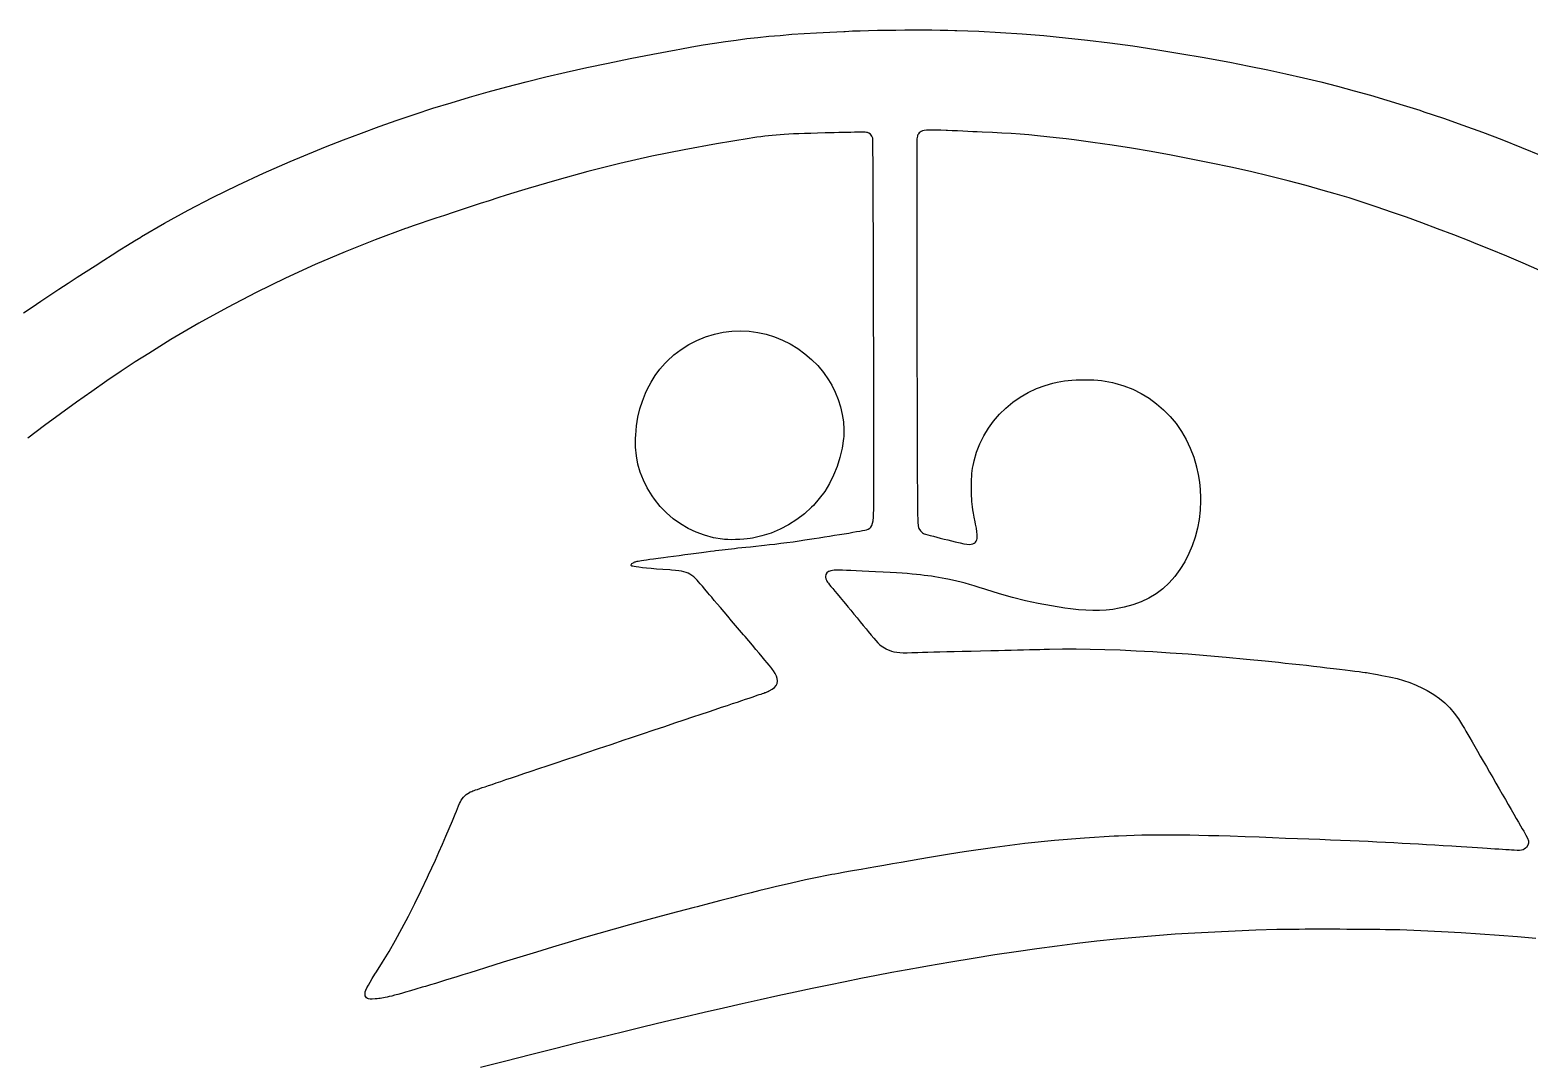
# Model space of a CAD drawing. Extents: x 9 to 342, y 7 to 196.
# Drawn here: x 15.73 to 28.85, y 172 to 181.04 of the extents above; entities that cross this region are included whole.
import ezdxf

# ---------------------------------------------------------------- set-up
doc = ezdxf.new("R2010")
doc.units = 0
doc.layers.add('BLACK', color=7, linetype='CONTINUOUS')

msp = doc.modelspace()

# ---------------------------------------------------------------- linework, layer by layer
at = {"layer": 'BLACK', "linetype": 'CONTINUOUS'}
for p, q in [((23.2263, 181.034), (23.3072, 181.035)), ((23.3072, 181.035), (23.3884, 181.036)), ((23.3884, 181.036), (23.4691, 181.036)), ((23.4691, 181.036), (23.548, 181.036)), ((23.548, 181.036), (23.6241, 181.036)), ((23.6241, 181.036), (23.6965, 181.035)), ((23.6965, 181.035), (23.764, 181.034)), ((21.5214, 180.888), (21.6217, 180.905)), ((21.6217, 180.905), (21.7195, 180.921)), ((21.7195, 180.921), (21.8153, 180.935)), ((21.8153, 180.935), (21.9102, 180.948)), ((21.9102, 180.948), (22.0049, 180.96)), ((22.0049, 180.96), (22.1002, 180.971)), ((22.1002, 180.971), (22.1969, 180.981)), ((22.1969, 180.981), (22.296, 180.989)), ((22.296, 180.989), (22.3981, 180.998)), ((22.3981, 180.998), (22.5042, 181.005)), ((22.5042, 181.005), (22.615, 181.012)), ((22.615, 181.012), (22.7314, 181.018)), ((22.7314, 181.018), (22.8541, 181.024)), ((22.8541, 181.024), (22.8649, 181.024)), ((22.8649, 181.024), (22.928, 181.027)), ((22.928, 181.027), (22.9967, 181.029)), ((22.9967, 181.029), (23.07, 181.031)), ((23.07, 181.031), (23.1469, 181.033)), ((23.1469, 181.033), (23.2263, 181.034)), ((23.764, 181.034), (23.8256, 181.032)), ((23.8256, 181.032), (23.8438, 181.032)), ((23.8438, 181.032), (24.0343, 181.025)), ((24.0343, 181.025), (24.2239, 181.015)), ((24.2239, 181.015), (24.4133, 181.002)), ((24.4133, 181.002), (24.6033, 180.987)), ((24.6033, 180.987), (24.7945, 180.968)), ((24.7945, 180.968), (24.9877, 180.947)), ((24.9877, 180.947), (25.1835, 180.923)), ((25.1835, 180.923), (25.3828, 180.896)), ((20.7884, 180.746), (20.9808, 180.786)), ((20.9808, 180.786), (21.1795, 180.825)), ((21.1795, 180.825), (21.3848, 180.863)), ((21.3848, 180.863), (21.4175, 180.869)), ((21.4175, 180.869), (21.5214, 180.888)), ((25.3828, 180.896), (25.5861, 180.865)), ((25.5861, 180.865), (25.7943, 180.831)), ((25.7943, 180.831), (26.0081, 180.794)), ((26.0081, 180.794), (26.0567, 180.785)), ((26.0567, 180.785), (26.2328, 180.753)), ((20.2435, 180.624), (20.4202, 180.666)), ((20.4202, 180.666), (20.6017, 180.706)), ((20.6017, 180.706), (20.7884, 180.746)), ((26.2328, 180.753), (26.4024, 180.72)), ((26.4024, 180.72), (26.5661, 180.686)), ((26.5661, 180.686), (26.7247, 180.652)), ((26.7247, 180.652), (26.8789, 180.617)), ((19.7368, 180.493), (19.9023, 180.538)), ((19.9023, 180.538), (20.071, 180.582)), ((20.071, 180.582), (20.2435, 180.624)), ((26.8789, 180.617), (27.0295, 180.581)), ((27.0295, 180.581), (27.1771, 180.543)), ((27.1771, 180.543), (27.3225, 180.504)), ((19.2549, 180.35), (19.4136, 180.399)), ((19.4136, 180.399), (19.5741, 180.447)), ((19.5741, 180.447), (19.7368, 180.493)), ((27.3225, 180.504), (27.4665, 180.464)), ((27.4665, 180.464), (27.6097, 180.422)), ((27.6097, 180.422), (27.7528, 180.378)), ((18.9409, 180.246), (19.0975, 180.299)), ((19.0975, 180.299), (19.2549, 180.35)), ((27.7528, 180.378), (27.8967, 180.332)), ((27.8967, 180.332), (27.9325, 180.32)), ((27.9325, 180.32), (28.104, 180.262)), ((28.104, 180.262), (28.2746, 180.202)), ((18.4708, 180.073), (18.628, 180.133)), ((18.628, 180.133), (18.7846, 180.19)), ((18.7846, 180.19), (18.9409, 180.246)), ((22.2947, 180.118), (22.2598, 180.115)), ((22.3313, 180.121), (22.2947, 180.118)), ((22.3703, 180.123), (22.3313, 180.121)), ((22.4124, 180.125), (22.3703, 180.123)), ((22.4582, 180.127), (22.4124, 180.125)), ((22.5082, 180.129), (22.4582, 180.127)), ((22.563, 180.13), (22.5082, 180.129)), ((22.6233, 180.132), (22.563, 180.13)), ((22.6897, 180.134), (22.6233, 180.132)), ((22.7628, 180.136), (22.6897, 180.134)), ((22.7693, 180.136), (22.7628, 180.136)), ((22.8079, 180.137), (22.7693, 180.136)), ((22.8458, 180.138), (22.8079, 180.137)), ((22.882, 180.138), (22.8458, 180.138)), ((22.9157, 180.139), (22.882, 180.138)), ((22.9457, 180.14), (22.9157, 180.139)), ((22.9713, 180.14), (22.9457, 180.14)), ((22.9914, 180.14), (22.9713, 180.14)), ((23.0052, 180.14), (22.9914, 180.14)), ((23.0254, 180.14), (23.0052, 180.14)), ((23.0403, 180.14), (23.0254, 180.14)), ((23.0509, 180.139), (23.0403, 180.14)), ((23.0588, 180.137), (23.0509, 180.139)), ((23.0655, 180.135), (23.0588, 180.137)), ((23.0724, 180.131), (23.0655, 180.135)), ((23.0865, 180.122), (23.0724, 180.131)), ((23.0987, 180.107), (23.0865, 180.122)), ((23.5032, 180.12), (23.4995, 180.113)), ((23.5067, 180.126), (23.5032, 180.12)), ((23.5131, 180.135), (23.5067, 180.126)), ((23.5208, 180.142), (23.5131, 180.135)), ((23.5304, 180.147), (23.5208, 180.142)), ((23.5426, 180.152), (23.5304, 180.147)), ((23.5579, 180.155), (23.5426, 180.152)), ((23.577, 180.157), (23.5579, 180.155)), ((23.6003, 180.158), (23.577, 180.157)), ((23.6286, 180.159), (23.6003, 180.158)), ((23.6624, 180.158), (23.6286, 180.159)), ((23.7022, 180.157), (23.6624, 180.158)), ((23.7488, 180.155), (23.7022, 180.157)), ((23.7622, 180.155), (23.7488, 180.155)), ((23.8031, 180.153), (23.7622, 180.155)), ((23.8479, 180.151), (23.8031, 180.153)), ((23.8942, 180.149), (23.8479, 180.151)), ((23.9399, 180.147), (23.8942, 180.149)), ((23.9828, 180.145), (23.9399, 180.147)), ((24.0206, 180.144), (23.9828, 180.145)), ((24.0652, 180.142), (24.0206, 180.144)), ((24.1542, 180.138), (24.0652, 180.142)), ((24.238, 180.133), (24.1542, 180.138)), ((24.3181, 180.128), (24.238, 180.133)), ((24.3959, 180.123), (24.3181, 180.128)), ((24.4728, 180.116), (24.3959, 180.123)), ((24.5503, 180.109), (24.4728, 180.116)), ((28.2746, 180.202), (28.4449, 180.14)), ((28.4449, 180.14), (28.6154, 180.075)), ((18.2442, 179.983), (18.3124, 180.011)), ((18.3124, 180.011), (18.4708, 180.073)), ((21.4537, 179.987), (21.1708, 179.929)), ((21.738, 180.039), (21.4537, 179.987)), ((22.0227, 180.085), (21.738, 180.039)), ((22.0552, 180.09), (22.0227, 180.085)), ((22.0918, 180.096), (22.0552, 180.09)), ((22.1267, 180.1), (22.0918, 180.096)), ((22.1603, 180.105), (22.1267, 180.1)), ((22.1933, 180.109), (22.1603, 180.105)), ((22.2262, 180.112), (22.1933, 180.109)), ((22.2598, 180.115), (22.2262, 180.112)), ((23.1062, 180.089), (23.0987, 180.107)), ((23.1063, 180.089), (23.1062, 180.089)), ((23.1067, 180.082), (23.1063, 180.089)), ((23.107, 180.069), (23.1067, 180.082)), ((23.1073, 180.049), (23.107, 180.069)), ((23.1077, 180.022), (23.1073, 180.049)), ((23.108, 179.99), (23.1077, 180.022)), ((23.1084, 179.951), (23.108, 179.99)), ((23.4917, 180.009), (23.4916, 179.981)), ((23.4918, 180.031), (23.4917, 180.009)), ((23.492, 180.047), (23.4918, 180.031)), ((23.4922, 180.055), (23.492, 180.047)), ((23.4926, 180.064), (23.4922, 180.055)), ((23.4936, 180.082), (23.4926, 180.064)), ((23.4949, 180.095), (23.4936, 180.082)), ((23.4968, 180.105), (23.4949, 180.095)), ((23.4995, 180.113), (23.4968, 180.105)), ((24.6299, 180.101), (24.5503, 180.109)), ((24.7129, 180.092), (24.6299, 180.101)), ((24.8008, 180.082), (24.7129, 180.092)), ((24.8713, 180.073), (24.8008, 180.082)), ((25.0343, 180.051), (24.8713, 180.073)), ((25.2016, 180.027), (25.0343, 180.051)), ((25.3722, 180), (25.2016, 180.027)), ((25.5453, 179.971), (25.3722, 180)), ((28.6154, 180.075), (28.7866, 180.007)), ((28.7866, 180.007), (28.9591, 179.935)), ((17.7718, 179.781), (18.0049, 179.883)), ((18.0049, 179.883), (18.2442, 179.983)), ((20.8899, 179.865), (20.6121, 179.796)), ((21.1708, 179.929), (20.8899, 179.865)), ((23.1087, 179.907), (23.1084, 179.951)), ((23.1091, 179.858), (23.1087, 179.907)), ((23.1094, 179.804), (23.1091, 179.858)), ((23.4914, 179.906), (23.4913, 179.86)), ((23.4913, 179.86), (23.4913, 179.808)), ((23.4915, 179.946), (23.4914, 179.906)), ((23.4916, 179.981), (23.4915, 179.946)), ((25.7199, 179.939), (25.5453, 179.971)), ((25.8949, 179.905), (25.7199, 179.939)), ((26.0694, 179.87), (25.8949, 179.905)), ((26.2425, 179.833), (26.0694, 179.87)), ((17.545, 179.675), (17.7718, 179.781)), ((20.6121, 179.796), (20.3381, 179.721)), ((23.1097, 179.745), (23.1094, 179.804)), ((23.1101, 179.682), (23.1097, 179.745)), ((23.4913, 179.808), (23.4913, 179.752)), ((23.4913, 179.752), (23.4913, 179.691)), ((26.4132, 179.795), (26.2425, 179.833)), ((26.5804, 179.755), (26.4132, 179.795)), ((26.7433, 179.715), (26.5804, 179.755)), ((17.3248, 179.567), (17.545, 179.675)), ((19.9641, 179.61), (19.8946, 179.588)), ((20.0291, 179.63), (19.9641, 179.61)), ((20.0886, 179.648), (20.0291, 179.63)), ((20.3381, 179.721), (20.0886, 179.648)), ((23.1104, 179.615), (23.1101, 179.682)), ((23.1107, 179.544), (23.1104, 179.615)), ((23.4913, 179.691), (23.4913, 179.626)), ((23.4913, 179.626), (23.4913, 179.557)), ((26.9008, 179.673), (26.7433, 179.715)), ((27.052, 179.631), (26.9008, 179.673)), ((27.1571, 179.601), (27.052, 179.631)), ((27.278, 179.564), (27.1571, 179.601)), ((17.111, 179.456), (17.3248, 179.567)), ((19.5098, 179.463), (19.4314, 179.437)), ((19.5888, 179.489), (19.5098, 179.463)), ((19.6677, 179.515), (19.5888, 179.489)), ((19.7455, 179.54), (19.6677, 179.515)), ((19.8215, 179.564), (19.7455, 179.54)), ((19.8946, 179.588), (19.8215, 179.564)), ((23.111, 179.469), (23.1107, 179.544)), ((23.1113, 179.391), (23.111, 179.469)), ((23.4913, 179.557), (23.4913, 179.484)), ((23.4913, 179.484), (23.4914, 179.407)), ((27.4001, 179.525), (27.278, 179.564)), ((27.5241, 179.485), (27.4001, 179.525)), ((27.6506, 179.441), (27.5241, 179.485)), ((16.7035, 179.226), (16.9039, 179.342)), ((16.9039, 179.342), (17.111, 179.456)), ((19.1425, 179.34), (19.0807, 179.319)), ((19.2093, 179.363), (19.1425, 179.34)), ((19.2803, 179.387), (19.2093, 179.363)), ((19.3546, 179.412), (19.2803, 179.387)), ((19.4314, 179.437), (19.3546, 179.412)), ((23.1116, 179.31), (23.1113, 179.391)), ((23.4914, 179.407), (23.4915, 179.327)), ((27.7802, 179.396), (27.6506, 179.441)), ((27.9136, 179.347), (27.7802, 179.396)), ((28.0514, 179.295), (27.9136, 179.347)), ((16.6402, 179.188), (16.6959, 179.221)), ((16.6959, 179.221), (16.7035, 179.226)), ((18.7487, 179.197), (18.4847, 179.092)), ((19.015, 179.296), (18.7487, 179.197)), ((19.0249, 179.299), (19.015, 179.296)), ((19.0807, 179.319), (19.0249, 179.299)), ((23.1119, 179.226), (23.1116, 179.31)), ((23.1122, 179.14), (23.1119, 179.226)), ((23.4915, 179.327), (23.4915, 179.245)), ((23.4915, 179.245), (23.4916, 179.159)), ((28.1942, 179.241), (28.0514, 179.295)), ((28.3426, 179.182), (28.1942, 179.241)), ((16.3718, 179.02), (16.4445, 179.066)), ((16.4445, 179.066), (16.5139, 179.11)), ((16.5139, 179.11), (16.5794, 179.15)), ((16.5794, 179.15), (16.6402, 179.188)), ((18.4847, 179.092), (18.223, 178.98)), ((23.1125, 179.052), (23.1122, 179.14)), ((23.4916, 179.159), (23.4918, 179.072)), ((23.4918, 179.072), (23.4919, 178.982)), ((28.3775, 179.168), (28.3426, 179.182)), ((28.5168, 179.112), (28.3775, 179.168)), ((28.6589, 179.053), (28.5168, 179.112)), ((16.2187, 178.921), (16.2963, 178.971)), ((16.2963, 178.971), (16.3718, 179.02)), ((18.223, 178.98), (17.964, 178.862)), ((23.1128, 178.962), (23.1125, 179.052)), ((23.1131, 178.87), (23.1128, 178.962)), ((23.4919, 178.982), (23.492, 178.891)), ((28.8027, 178.992), (28.6589, 179.053)), ((28.9475, 178.929), (28.8027, 178.992)), ((15.9797, 178.765), (16.0598, 178.818)), ((16.0598, 178.818), (16.1397, 178.87)), ((16.1397, 178.87), (16.2187, 178.921)), ((17.964, 178.862), (17.7079, 178.737)), ((23.1133, 178.777), (23.1131, 178.87)), ((23.492, 178.891), (23.4922, 178.798)), ((15.8215, 178.659), (15.9001, 178.712)), ((15.9001, 178.712), (15.9797, 178.765)), ((17.7079, 178.737), (17.4548, 178.605)), ((23.1135, 178.683), (23.1133, 178.777)), ((23.1138, 178.588), (23.1135, 178.683)), ((23.4922, 178.798), (23.4923, 178.704)), ((23.4923, 178.704), (23.4925, 178.609)), ((15.67, 178.557), (15.7446, 178.608)), ((15.7446, 178.608), (15.8215, 178.659)), ((17.4548, 178.605), (17.205, 178.467)), ((23.114, 178.493), (23.1138, 178.588)), ((23.4925, 178.609), (23.4927, 178.513)), ((17.205, 178.467), (16.9587, 178.323)), ((23.1142, 178.397), (23.114, 178.493)), ((23.4927, 178.513), (23.4929, 178.418)), ((23.4929, 178.418), (23.4931, 178.322)), ((16.9587, 178.323), (16.7655, 178.203)), ((21.4281, 178.238), (21.4948, 178.28)), ((21.4948, 178.28), (21.5657, 178.316)), ((21.5657, 178.316), (21.6411, 178.347)), ((21.6411, 178.347), (21.7211, 178.372)), ((21.7211, 178.372), (21.7214, 178.372)), ((21.7214, 178.372), (21.7963, 178.389)), ((21.7963, 178.389), (21.8719, 178.398)), ((21.8719, 178.398), (21.9478, 178.401)), ((21.9478, 178.401), (22.0234, 178.397)), ((22.0234, 178.397), (22.0984, 178.387)), ((22.0984, 178.387), (22.1724, 178.37)), ((22.1724, 178.37), (22.2449, 178.348)), ((22.2449, 178.348), (22.3154, 178.319)), ((22.3154, 178.319), (22.3836, 178.285)), ((22.3836, 178.285), (22.4491, 178.245)), ((23.1144, 178.302), (23.1142, 178.397)), ((23.1146, 178.207), (23.1144, 178.302)), ((23.4931, 178.322), (23.4933, 178.226)), ((16.7655, 178.203), (16.6475, 178.128)), ((21.3062, 178.135), (21.3653, 178.19)), ((21.3653, 178.19), (21.4281, 178.238)), ((22.4491, 178.245), (22.5113, 178.2)), ((22.5113, 178.2), (22.5698, 178.15)), ((22.5698, 178.15), (22.6242, 178.095)), ((23.1147, 178.113), (23.1146, 178.207)), ((23.4933, 178.226), (23.4935, 178.131)), ((16.5249, 178.047), (16.398, 177.961)), ((16.6475, 178.128), (16.5249, 178.047)), ((21.2009, 178.009), (21.2414, 178.064)), ((21.2414, 178.064), (21.2871, 178.116)), ((21.2871, 178.116), (21.3062, 178.135)), ((22.6242, 178.095), (22.6742, 178.035)), ((22.6742, 178.035), (22.7191, 177.971)), ((23.1149, 178.02), (23.1147, 178.113)), ((23.115, 177.928), (23.1149, 178.02)), ((23.4935, 178.131), (23.4937, 178.037)), ((23.4937, 178.037), (23.4939, 177.945)), ((16.398, 177.961), (16.267, 177.87)), ((21.1155, 177.854), (21.131, 177.887)), ((21.131, 177.887), (21.1645, 177.951)), ((21.1645, 177.951), (21.2009, 178.009)), ((22.7191, 177.971), (22.7472, 177.924)), ((22.7472, 177.924), (22.7776, 177.863)), ((23.1151, 177.837), (23.115, 177.928)), ((23.4939, 177.945), (23.4941, 177.853)), ((24.4666, 177.86), (24.5394, 177.894)), ((24.5394, 177.894), (24.6155, 177.922)), ((24.6155, 177.922), (24.6841, 177.942)), ((24.6841, 177.942), (24.7199, 177.95)), ((24.7199, 177.95), (24.7529, 177.957)), ((24.7529, 177.957), (24.7844, 177.962)), ((24.7844, 177.962), (24.8162, 177.966)), ((24.8162, 177.966), (24.8496, 177.969)), ((24.8496, 177.969), (24.8864, 177.97)), ((24.8864, 177.97), (24.9279, 177.971)), ((24.9279, 177.971), (24.9557, 177.971)), ((24.9557, 177.971), (25.0013, 177.971)), ((25.0013, 177.971), (25.0412, 177.97)), ((25.0412, 177.97), (25.0768, 177.968)), ((25.0768, 177.968), (25.1096, 177.964)), ((25.1096, 177.964), (25.1411, 177.96)), ((25.1411, 177.96), (25.1728, 177.954)), ((25.1728, 177.954), (25.2062, 177.947)), ((25.2062, 177.947), (25.2253, 177.942)), ((25.2253, 177.942), (25.3058, 177.918)), ((25.3058, 177.918), (25.383, 177.888)), ((25.383, 177.888), (25.4566, 177.851)), ((16.1322, 177.774), (15.9939, 177.674)), ((16.267, 177.87), (16.1322, 177.774)), ((21.0668, 177.716), (21.0885, 177.785)), ((21.0885, 177.785), (21.1155, 177.854)), ((22.7776, 177.863), (22.8032, 177.799)), ((22.8032, 177.799), (22.8239, 177.734)), ((23.1152, 177.748), (23.1151, 177.837)), ((23.4941, 177.853), (23.4944, 177.764)), ((23.4944, 177.764), (23.4946, 177.676)), ((24.2717, 177.724), (24.3325, 177.775)), ((24.3325, 177.775), (24.3976, 177.82)), ((24.3976, 177.82), (24.4666, 177.86)), ((25.4566, 177.851), (25.5264, 177.809)), ((25.5264, 177.809), (25.5922, 177.761)), ((25.5922, 177.761), (25.6537, 177.708)), ((15.9939, 177.674), (15.8523, 177.57)), ((21.0383, 177.567), (21.0501, 177.643)), ((21.0501, 177.643), (21.0668, 177.716)), ((22.8239, 177.734), (22.8393, 177.668)), ((22.8393, 177.668), (22.8494, 177.602)), ((23.1153, 177.662), (23.1152, 177.748)), ((23.1154, 177.578), (23.1153, 177.662)), ((23.4946, 177.676), (23.4949, 177.591)), ((24.1644, 177.61), (24.2156, 177.67)), ((24.2156, 177.67), (24.2717, 177.724)), ((25.6537, 177.708), (25.7106, 177.65)), ((25.7106, 177.65), (25.7626, 177.587)), ((15.8523, 177.57), (15.7076, 177.461)), ((21.0309, 177.486), (21.0383, 177.567)), ((22.8494, 177.602), (22.8537, 177.537)), ((22.8537, 177.537), (22.8522, 177.475)), ((23.1154, 177.496), (23.1154, 177.578)), ((23.1155, 177.417), (23.1154, 177.496)), ((23.4949, 177.591), (23.4951, 177.508)), ((23.4951, 177.508), (23.4953, 177.429)), ((24.0782, 177.48), (24.1185, 177.547)), ((24.1185, 177.547), (24.1644, 177.61)), ((25.7626, 177.587), (25.8095, 177.519)), ((25.8095, 177.519), (25.8511, 177.448)), ((21.0296, 177.46), (21.0309, 177.486)), ((21.0299, 177.382), (21.0296, 177.46)), ((21.0367, 177.306), (21.0299, 177.382)), ((22.8381, 177.373), (22.8194, 177.291)), ((22.8506, 177.457), (22.8381, 177.373)), ((22.8522, 177.475), (22.8506, 177.457)), ((23.1155, 177.342), (23.1155, 177.417)), ((23.4953, 177.429), (23.4956, 177.352)), ((24.0156, 177.336), (24.0437, 177.41)), ((24.0437, 177.41), (24.0782, 177.48)), ((25.8511, 177.448), (25.8871, 177.372)), ((25.8871, 177.372), (25.9172, 177.292)), ((21.0502, 177.233), (21.0367, 177.306)), ((21.0706, 177.161), (21.0502, 177.233)), ((22.8194, 177.291), (22.7945, 177.212)), ((23.1154, 177.27), (23.1155, 177.342)), ((23.1154, 177.202), (23.1154, 177.27)), ((23.4956, 177.352), (23.4959, 177.279)), ((23.4959, 177.279), (23.4961, 177.21)), ((23.9853, 177.221), (23.9909, 177.247)), ((23.9909, 177.247), (23.9939, 177.26)), ((23.9939, 177.26), (24.0156, 177.336)), ((25.9172, 177.292), (25.9412, 177.21)), ((21.0978, 177.092), (21.0706, 177.161)), ((22.7638, 177.136), (22.7274, 177.063)), ((22.7945, 177.212), (22.7638, 177.136)), ((23.1153, 177.138), (23.1154, 177.202)), ((23.1153, 177.078), (23.1153, 177.138)), ((23.4961, 177.21), (23.4964, 177.145)), ((23.4964, 177.145), (23.4966, 177.085)), ((23.9715, 177.064), (23.9721, 177.097)), ((23.9721, 177.097), (23.9732, 177.126)), ((23.9732, 177.126), (23.9749, 177.151)), ((23.9749, 177.151), (23.9774, 177.175)), ((23.9774, 177.175), (23.9808, 177.198)), ((23.9808, 177.198), (23.9853, 177.221)), ((25.9412, 177.21), (25.9418, 177.207)), ((25.9418, 177.207), (25.9562, 177.141)), ((25.9562, 177.141), (25.9664, 177.075)), ((21.132, 177.024), (21.0978, 177.092)), ((21.1734, 176.956), (21.132, 177.024)), ((22.6855, 176.994), (22.6384, 176.93)), ((22.7274, 177.063), (22.6855, 176.994)), ((23.1149, 176.928), (23.115, 176.973)), ((23.115, 176.973), (23.1152, 177.023)), ((23.1152, 177.023), (23.1153, 177.078)), ((23.4966, 177.085), (23.4969, 177.029)), ((23.4969, 177.029), (23.4971, 176.978)), ((23.4971, 176.978), (23.4974, 176.932)), ((23.9714, 177.025), (23.9715, 177.064)), ((23.9714, 177.019), (23.9714, 177.025)), ((23.9715, 176.985), (23.9714, 177.019)), ((23.9719, 176.956), (23.9715, 176.985)), ((25.9664, 177.075), (25.9728, 177.009)), ((25.9728, 177.009), (25.9756, 176.938)), ((21.1955, 176.925), (21.1734, 176.956)), ((21.2455, 176.862), (21.1955, 176.925)), ((21.3002, 176.805), (21.2455, 176.862)), ((22.5712, 176.855), (22.5079, 176.798)), ((22.5863, 176.871), (22.5712, 176.855)), ((22.6384, 176.93), (22.5863, 176.871)), ((23.1143, 176.827), (23.1145, 176.854)), ((23.1145, 176.854), (23.1147, 176.888)), ((23.1147, 176.888), (23.1149, 176.928)), ((23.4974, 176.932), (23.4976, 176.892)), ((23.4976, 176.892), (23.4978, 176.857)), ((23.4978, 176.857), (23.4981, 176.829)), ((23.9728, 176.929), (23.9719, 176.956)), ((23.9743, 176.905), (23.9728, 176.929)), ((23.9764, 176.881), (23.9743, 176.905)), ((23.9795, 176.857), (23.9764, 176.881)), ((23.9835, 176.831), (23.9795, 176.857)), ((25.9758, 176.912), (25.9729, 176.828)), ((25.9756, 176.938), (25.9758, 176.912)), ((21.3593, 176.754), (21.3002, 176.805)), ((21.4225, 176.708), (21.3593, 176.754)), ((21.4895, 176.669), (21.4225, 176.708)), ((22.4404, 176.746), (22.3692, 176.701)), ((22.5079, 176.798), (22.4404, 176.746)), ((23.0984, 176.695), (23.1044, 176.714)), ((23.1044, 176.714), (23.1088, 176.737)), ((23.1088, 176.737), (23.1121, 176.767)), ((23.1121, 176.767), (23.1134, 176.783)), ((23.1134, 176.783), (23.1137, 176.791)), ((23.1137, 176.791), (23.114, 176.805)), ((23.114, 176.805), (23.1143, 176.827)), ((23.4981, 176.829), (23.4983, 176.807)), ((23.4983, 176.807), (23.4985, 176.792)), ((23.4985, 176.792), (23.4987, 176.786)), ((23.4987, 176.786), (23.4997, 176.756)), ((23.4997, 176.756), (23.5007, 176.732)), ((23.5007, 176.732), (23.5017, 176.714)), ((23.5017, 176.714), (23.5028, 176.7)), ((23.9887, 176.802), (23.9835, 176.831)), ((23.9951, 176.768), (23.9887, 176.802)), ((24.0029, 176.728), (23.9951, 176.768)), ((24.0075, 176.705), (24.0029, 176.728)), ((24.0138, 176.67), (24.0075, 176.705)), ((25.9645, 176.748), (25.9503, 176.67)), ((25.9729, 176.828), (25.9645, 176.748)), ((21.56, 176.636), (21.4895, 176.669)), ((21.6337, 176.609), (21.56, 176.636)), ((21.7102, 176.588), (21.6337, 176.609)), ((21.7894, 176.575), (21.7102, 176.588)), ((21.807, 176.573), (21.7894, 176.575)), ((21.8365, 176.571), (21.807, 176.573)), ((21.87, 176.57), (21.8365, 176.571)), ((21.9057, 176.571), (21.87, 176.57)), ((21.9418, 176.572), (21.9057, 176.571)), ((21.9763, 176.574), (21.9418, 176.572)), ((22.0075, 176.577), (21.9763, 176.574)), ((22.0334, 176.58), (22.0075, 176.577)), ((22.0523, 176.583), (22.0334, 176.58)), ((22.1357, 176.603), (22.0523, 176.583)), ((22.2165, 176.629), (22.1357, 176.603)), ((22.2944, 176.662), (22.2165, 176.629)), ((22.3692, 176.701), (22.2944, 176.662)), ((22.5112, 176.568), (22.5515, 176.574)), ((22.5515, 176.574), (22.5938, 176.58)), ((22.5938, 176.58), (22.6376, 176.587)), ((22.6376, 176.587), (22.6823, 176.594)), ((22.6823, 176.594), (22.7272, 176.601)), ((22.7272, 176.601), (22.7717, 176.609)), ((22.7717, 176.609), (22.8151, 176.616)), ((22.8151, 176.616), (22.8568, 176.623)), ((22.8568, 176.623), (22.8961, 176.629)), ((22.8961, 176.629), (22.9325, 176.635)), ((22.9325, 176.635), (22.9653, 176.641)), ((22.9653, 176.641), (22.9938, 176.646)), ((22.9938, 176.646), (23.0174, 176.65)), ((23.0174, 176.65), (23.0355, 176.653)), ((23.0355, 176.653), (23.0474, 176.656)), ((23.0474, 176.656), (23.0513, 176.657)), ((23.0513, 176.657), (23.0674, 176.663)), ((23.0674, 176.663), (23.0804, 176.671)), ((23.0804, 176.671), (23.0906, 176.681)), ((23.0906, 176.681), (23.0984, 176.695)), ((23.5028, 176.7), (23.504, 176.69)), ((23.504, 176.69), (23.5056, 176.682)), ((23.5056, 176.682), (23.5075, 176.675)), ((23.5075, 176.675), (23.5099, 176.669)), ((23.5099, 176.669), (23.5099, 176.669)), ((23.5099, 176.669), (23.5233, 176.647)), ((23.5233, 176.647), (23.5408, 176.63)), ((23.5408, 176.63), (23.5503, 176.624)), ((23.5503, 176.624), (23.5567, 176.622)), ((23.5567, 176.622), (23.5694, 176.618)), ((23.5694, 176.618), (23.5876, 176.613)), ((23.5876, 176.613), (23.6103, 176.607)), ((23.6103, 176.607), (23.6368, 176.6)), ((23.6368, 176.6), (23.6663, 176.592)), ((23.6663, 176.592), (23.6979, 176.584)), ((23.6979, 176.584), (23.7307, 176.576)), ((23.7307, 176.576), (23.764, 176.568)), ((24.0183, 176.64), (24.0138, 176.67)), ((24.0169, 176.568), (24.0201, 176.581)), ((24.0208, 176.616), (24.0183, 176.64)), ((24.0201, 176.581), (24.0214, 176.597)), ((24.0214, 176.597), (24.0208, 176.616)), ((25.93, 176.593), (25.9033, 176.517)), ((25.9503, 176.67), (25.93, 176.593)), ((21.4113, 176.433), (21.4618, 176.44)), ((21.4618, 176.44), (21.5118, 176.446)), ((21.5118, 176.446), (21.5602, 176.453)), ((21.5602, 176.453), (21.6061, 176.459)), ((21.6061, 176.459), (21.6483, 176.464)), ((21.6483, 176.464), (21.6857, 176.469)), ((21.6857, 176.469), (21.7175, 176.473)), ((21.7175, 176.473), (21.7292, 176.475)), ((21.7292, 176.475), (21.7596, 176.478)), ((21.7596, 176.478), (21.7879, 176.482)), ((21.7879, 176.482), (21.8148, 176.485)), ((21.8148, 176.485), (21.8413, 176.488)), ((21.8413, 176.488), (21.8681, 176.491)), ((21.8681, 176.491), (21.896, 176.494)), ((21.896, 176.494), (21.9258, 176.498)), ((21.9258, 176.498), (21.9585, 176.501)), ((21.9585, 176.501), (21.9947, 176.505)), ((21.9947, 176.505), (22.0354, 176.509)), ((22.0354, 176.509), (22.0813, 176.514)), ((22.0813, 176.514), (22.1333, 176.52)), ((22.1333, 176.52), (22.1594, 176.522)), ((22.1594, 176.522), (22.2016, 176.527)), ((22.2016, 176.527), (22.2492, 176.532)), ((22.2492, 176.532), (22.3008, 176.539)), ((22.3008, 176.539), (22.3546, 176.546)), ((22.3546, 176.546), (22.4089, 176.553)), ((22.4089, 176.553), (22.4622, 176.561)), ((22.4622, 176.561), (22.5112, 176.568)), ((23.764, 176.568), (23.7969, 176.56)), ((23.7969, 176.56), (23.8286, 176.552)), ((23.8286, 176.552), (23.8583, 176.545)), ((23.8583, 176.545), (23.8729, 176.542)), ((23.8729, 176.542), (23.9051, 176.535)), ((23.9051, 176.535), (23.9313, 176.531)), ((23.9313, 176.531), (23.9524, 176.529)), ((23.9524, 176.529), (23.9694, 176.53)), ((23.9694, 176.53), (23.9831, 176.533)), ((23.9831, 176.533), (23.9944, 176.539)), ((23.9944, 176.539), (24.0043, 176.547)), ((24.0043, 176.547), (24.0048, 176.548)), ((24.0048, 176.548), (24.0118, 176.557)), ((24.0118, 176.557), (24.0169, 176.568)), ((25.8748, 176.449), (25.838, 176.376)), ((25.9033, 176.517), (25.8748, 176.449)), ((20.9912, 176.347), (20.9917, 176.351)), ((20.9913, 176.344), (20.9912, 176.347)), ((20.9929, 176.341), (20.9913, 176.344)), ((20.9917, 176.351), (20.993, 176.357)), ((20.9969, 176.339), (20.9929, 176.341)), ((20.993, 176.357), (20.9964, 176.362)), ((20.9964, 176.362), (21.0036, 176.366)), ((21.0043, 176.337), (20.9969, 176.339)), ((21.0036, 176.366), (21.0159, 176.372)), ((21.0161, 176.335), (21.0043, 176.337)), ((21.0159, 176.372), (21.0175, 176.373)), ((21.0332, 176.332), (21.0161, 176.335)), ((21.0175, 176.373), (21.0226, 176.375)), ((21.0226, 176.375), (21.0281, 176.377)), ((21.0281, 176.377), (21.0347, 176.379)), ((21.0566, 176.329), (21.0332, 176.332)), ((21.0347, 176.379), (21.0428, 176.381)), ((21.0428, 176.381), (21.053, 176.383)), ((21.053, 176.383), (21.0658, 176.385)), ((21.0584, 176.329), (21.0566, 176.329)), ((21.0885, 176.325), (21.0584, 176.329)), ((21.0658, 176.385), (21.0818, 176.388)), ((21.0818, 176.388), (21.1014, 176.391)), ((21.1241, 176.321), (21.0885, 176.325)), ((21.1014, 176.391), (21.1251, 176.394)), ((21.1655, 176.317), (21.1241, 176.321)), ((21.1251, 176.394), (21.1536, 176.399)), ((21.1536, 176.399), (21.1874, 176.403)), ((21.213, 176.313), (21.1655, 176.317)), ((21.1874, 176.403), (21.2269, 176.409)), ((21.2671, 176.309), (21.213, 176.313)), ((21.2269, 176.409), (21.2727, 176.415)), ((21.3282, 176.305), (21.2671, 176.309)), ((21.2727, 176.415), (21.3128, 176.42)), ((21.3128, 176.42), (21.3613, 176.427)), ((21.3613, 176.427), (21.4113, 176.433)), ((25.7967, 176.309), (25.7509, 176.247)), ((25.838, 176.376), (25.7967, 176.309)), ((21.3427, 176.304), (21.3282, 176.305)), ((21.378, 176.301), (21.3427, 176.304)), ((21.4074, 176.298), (21.378, 176.301)), ((21.4321, 176.295), (21.4074, 176.298)), ((21.4531, 176.29), (21.4321, 176.295)), ((21.4715, 176.284), (21.4531, 176.29)), ((21.4885, 176.277), (21.4715, 176.284)), ((21.5049, 176.268), (21.4885, 176.277)), ((21.5221, 176.256), (21.5049, 176.268)), ((21.523, 176.256), (21.5221, 176.256)), ((21.5311, 176.25), (21.523, 176.256)), ((21.5391, 176.244), (21.5311, 176.25)), ((21.5475, 176.236), (21.5391, 176.244)), ((21.5568, 176.227), (21.5475, 176.236)), ((21.5676, 176.216), (21.5568, 176.227)), ((21.5803, 176.202), (21.5676, 176.216)), ((21.5956, 176.184), (21.5803, 176.202)), ((21.6139, 176.163), (21.5956, 176.184)), ((22.6952, 176.266), (22.6919, 176.249)), ((22.6919, 176.249), (22.693, 176.238)), ((22.693, 176.238), (22.6944, 176.232)), ((22.6944, 176.232), (22.696, 176.227)), ((22.7047, 176.281), (22.6952, 176.266)), ((22.696, 176.227), (22.6982, 176.221)), ((22.6982, 176.221), (22.7012, 176.215)), ((22.7012, 176.215), (22.7054, 176.208)), ((22.7197, 176.293), (22.7047, 176.281)), ((22.7054, 176.208), (22.7111, 176.199)), ((22.7111, 176.199), (22.7187, 176.189)), ((22.7187, 176.189), (22.7284, 176.176)), ((22.7212, 176.293), (22.7197, 176.293)), ((22.729, 176.296), (22.7212, 176.293)), ((22.7393, 176.298), (22.729, 176.296)), ((22.7523, 176.3), (22.7393, 176.298)), ((22.7687, 176.302), (22.7523, 176.3)), ((22.7887, 176.302), (22.7687, 176.302)), ((22.813, 176.302), (22.7887, 176.302)), ((22.8419, 176.302), (22.813, 176.302)), ((22.8758, 176.301), (22.8419, 176.302)), ((22.9152, 176.3), (22.8758, 176.301)), ((22.9605, 176.298), (22.9152, 176.3)), ((23.0123, 176.296), (22.9605, 176.298)), ((23.0709, 176.293), (23.0123, 176.296)), ((23.1307, 176.289), (23.0709, 176.293)), ((23.1977, 176.286), (23.1307, 176.289)), ((23.2584, 176.282), (23.1977, 176.286)), ((23.3135, 176.279), (23.2584, 176.282)), ((23.3635, 176.276), (23.3135, 176.279)), ((23.409, 176.273), (23.3635, 176.276)), ((23.4507, 176.269), (23.409, 176.273)), ((23.489, 176.266), (23.4507, 176.269)), ((23.5245, 176.262), (23.489, 176.266)), ((23.5579, 176.258), (23.5245, 176.262)), ((23.5897, 176.254), (23.5579, 176.258)), ((23.6205, 176.25), (23.5897, 176.254)), ((23.6509, 176.245), (23.6205, 176.25)), ((23.6814, 176.24), (23.6509, 176.245)), ((23.7127, 176.234), (23.6814, 176.24)), ((23.7453, 176.228), (23.7127, 176.234)), ((23.7636, 176.224), (23.7453, 176.228)), ((23.8052, 176.216), (23.7636, 176.224)), ((23.8436, 176.207), (23.8052, 176.216)), ((23.8802, 176.199), (23.8436, 176.207)), ((23.9164, 176.189), (23.8802, 176.199)), ((23.9537, 176.179), (23.9164, 176.189)), ((23.9935, 176.167), (23.9537, 176.179)), ((25.7007, 176.191), (25.646, 176.141)), ((25.7509, 176.247), (25.7007, 176.191)), ((21.6358, 176.137), (21.6139, 176.163)), ((21.6618, 176.106), (21.6358, 176.137)), ((21.6625, 176.106), (21.6618, 176.106)), ((21.6771, 176.088), (21.6625, 176.106)), ((21.696, 176.066), (21.6771, 176.088)), ((21.7186, 176.039), (21.696, 176.066)), ((22.7284, 176.176), (22.7405, 176.161)), ((22.7405, 176.161), (22.7554, 176.142)), ((22.7554, 176.142), (22.7733, 176.12)), ((22.7733, 176.12), (22.7946, 176.095)), ((22.7946, 176.095), (22.8197, 176.065)), ((22.8197, 176.065), (22.8487, 176.03)), ((24.0373, 176.153), (23.9935, 176.167)), ((24.0864, 176.137), (24.0373, 176.153)), ((24.0979, 176.134), (24.0864, 176.137)), ((24.2161, 176.097), (24.0979, 176.134)), ((24.3308, 176.064), (24.2161, 176.097)), ((24.4435, 176.036), (24.3308, 176.064)), ((25.5234, 176.058), (25.4555, 176.026)), ((25.5869, 176.097), (25.5234, 176.058)), ((25.646, 176.141), (25.5869, 176.097)), ((21.7444, 176.009), (21.7186, 176.039)), ((21.773, 175.975), (21.7444, 176.009)), ((21.8038, 175.938), (21.773, 175.975)), ((21.8364, 175.9), (21.8038, 175.938)), ((22.8487, 176.03), (22.882, 175.99)), ((22.882, 175.99), (22.8886, 175.983)), ((22.8886, 175.983), (22.914, 175.952)), ((22.914, 175.952), (22.9413, 175.919)), ((22.9413, 175.919), (22.9694, 175.885)), ((24.5561, 176.011), (24.4435, 176.036)), ((24.6703, 175.99), (24.5561, 176.011)), ((24.7876, 175.971), (24.6703, 175.99)), ((24.8369, 175.964), (24.7876, 175.971)), ((24.9072, 175.957), (24.8369, 175.964)), ((24.9727, 175.952), (24.9072, 175.957)), ((25.0344, 175.949), (24.9727, 175.952)), ((25.0934, 175.95), (25.0344, 175.949)), ((25.1509, 175.954), (25.0934, 175.95)), ((25.2078, 175.96), (25.1509, 175.954)), ((25.2653, 175.97), (25.2078, 175.96)), ((25.3066, 175.978), (25.2653, 175.97)), ((25.3832, 175.999), (25.3066, 175.978)), ((25.4555, 176.026), (25.3832, 175.999)), ((21.8703, 175.86), (21.8364, 175.9)), ((21.905, 175.819), (21.8703, 175.86)), ((21.94, 175.778), (21.905, 175.819)), ((22.9694, 175.885), (22.9972, 175.852)), ((22.9972, 175.852), (23.0235, 175.82)), ((23.0235, 175.82), (23.0473, 175.79)), ((23.0473, 175.79), (23.0672, 175.766)), ((21.9749, 175.737), (21.94, 175.778)), ((21.9878, 175.722), (21.9749, 175.737)), ((22.0207, 175.683), (21.9878, 175.722)), ((22.0525, 175.645), (22.0207, 175.683)), ((23.0672, 175.766), (23.0929, 175.734)), ((23.0929, 175.734), (23.115, 175.708)), ((23.115, 175.708), (23.134, 175.686)), ((23.134, 175.686), (23.1507, 175.668)), ((23.1507, 175.668), (23.1658, 175.653)), ((23.1658, 175.653), (23.1799, 175.641)), ((22.0828, 175.609), (22.0525, 175.645)), ((22.1112, 175.576), (22.0828, 175.609)), ((22.1374, 175.544), (22.1112, 175.576)), ((22.1611, 175.516), (22.1374, 175.544)), ((23.1799, 175.641), (23.1938, 175.631)), ((23.1938, 175.631), (23.2081, 175.622)), ((23.2081, 175.622), (23.2234, 175.614)), ((23.2234, 175.614), (23.2276, 175.612)), ((23.2276, 175.612), (23.249, 175.602)), ((23.249, 175.602), (23.2702, 175.595)), ((23.2702, 175.595), (23.2921, 175.589)), ((23.2921, 175.589), (23.3159, 175.585)), ((23.3159, 175.585), (23.3424, 175.582)), ((23.3424, 175.582), (23.3729, 175.58)), ((23.3729, 175.58), (23.4083, 175.58)), ((23.4083, 175.58), (23.4496, 175.581)), ((23.4496, 175.581), (23.461, 175.582)), ((23.461, 175.582), (23.5003, 175.583)), ((23.5003, 175.583), (23.543, 175.584)), ((23.543, 175.584), (23.5893, 175.586)), ((23.5893, 175.586), (23.6398, 175.587)), ((23.6398, 175.587), (23.6947, 175.589)), ((23.6947, 175.589), (23.7545, 175.59)), ((23.7545, 175.59), (23.8196, 175.592)), ((23.8196, 175.592), (23.8904, 175.594)), ((23.8904, 175.594), (23.9672, 175.595)), ((23.9672, 175.595), (24.0504, 175.597)), ((24.0504, 175.597), (24.1405, 175.599)), ((24.1405, 175.599), (24.1555, 175.6)), ((24.1555, 175.6), (24.2088, 175.601)), ((24.2088, 175.601), (24.2635, 175.602)), ((24.2635, 175.602), (24.3188, 175.603)), ((24.3188, 175.603), (24.3736, 175.604)), ((24.3736, 175.604), (24.427, 175.606)), ((24.427, 175.606), (24.4782, 175.607)), ((24.4782, 175.607), (24.5262, 175.608)), ((24.5262, 175.608), (24.57, 175.609)), ((24.57, 175.609), (24.6088, 175.61)), ((24.6088, 175.61), (24.6416, 175.611)), ((24.6416, 175.611), (24.6531, 175.611)), ((24.6531, 175.611), (24.7676, 175.613)), ((24.7676, 175.613), (24.8867, 175.613)), ((24.8867, 175.613), (25.0107, 175.611)), ((25.0107, 175.611), (25.1397, 175.608)), ((25.1397, 175.608), (25.274, 175.604)), ((25.274, 175.604), (25.4138, 175.598)), ((25.4138, 175.598), (25.5592, 175.59)), ((25.5592, 175.59), (25.7106, 175.58)), ((25.7106, 175.58), (25.868, 175.569)), ((25.868, 175.569), (26.0317, 175.556)), ((26.0317, 175.556), (26.2019, 175.541)), ((26.2019, 175.541), (26.3788, 175.524)), ((26.3788, 175.524), (26.5435, 175.508)), ((22.1818, 175.491), (22.1611, 175.516)), ((22.1993, 175.47), (22.1818, 175.491)), ((22.2131, 175.453), (22.1993, 175.47)), ((22.2229, 175.441), (22.2131, 175.453)), ((22.2283, 175.434), (22.2229, 175.441)), ((22.2367, 175.422), (22.2283, 175.434)), ((22.2529, 175.397), (22.2367, 175.422)), ((22.264, 175.374), (22.2529, 175.397)), ((26.5435, 175.508), (26.5999, 175.503)), ((26.5999, 175.503), (26.6586, 175.496)), ((26.6586, 175.496), (26.7189, 175.49)), ((26.7189, 175.49), (26.7804, 175.483)), ((26.7804, 175.483), (26.8423, 175.477)), ((26.8423, 175.477), (26.9042, 175.47)), ((26.9042, 175.47), (26.9655, 175.463)), ((26.9655, 175.463), (27.0256, 175.456)), ((27.0256, 175.456), (27.084, 175.449)), ((27.084, 175.449), (27.14, 175.443)), ((27.14, 175.443), (27.1931, 175.437)), ((27.1931, 175.437), (27.2427, 175.431)), ((27.2427, 175.431), (27.2883, 175.425)), ((27.2883, 175.425), (27.3292, 175.42)), ((27.3292, 175.42), (27.365, 175.415)), ((27.365, 175.415), (27.3951, 175.411)), ((27.3951, 175.411), (27.4188, 175.408)), ((27.4188, 175.408), (27.4303, 175.406)), ((27.4303, 175.406), (27.4601, 175.401)), ((27.4601, 175.401), (27.493, 175.395)), ((27.493, 175.395), (27.5278, 175.389)), ((22.1989, 175.245), (22.2261, 175.26)), ((22.2261, 175.26), (22.2465, 175.275)), ((22.2465, 175.275), (22.2606, 175.292)), ((22.2606, 175.292), (22.269, 175.311)), ((22.2703, 175.354), (22.264, 175.374)), ((22.269, 175.311), (22.2722, 175.332)), ((22.2722, 175.335), (22.2703, 175.354)), ((22.2722, 175.332), (22.2722, 175.335)), ((27.5278, 175.389), (27.5631, 175.382)), ((27.5631, 175.382), (27.5977, 175.375)), ((27.5977, 175.375), (27.6301, 175.369)), ((27.6301, 175.369), (27.6591, 175.363)), ((27.6591, 175.363), (27.6833, 175.357)), ((27.6833, 175.357), (27.6992, 175.353)), ((27.6992, 175.353), (27.753, 175.338)), ((27.753, 175.338), (27.8095, 175.318)), ((27.8095, 175.318), (27.8664, 175.295)), ((27.8664, 175.295), (27.9213, 175.269)), ((27.9213, 175.269), (27.9603, 175.249)), ((21.8332, 175.119), (21.8791, 175.134)), ((21.8791, 175.134), (21.9208, 175.148)), ((21.9208, 175.148), (21.9585, 175.161)), ((21.9585, 175.161), (21.9923, 175.172)), ((21.9923, 175.172), (22.0226, 175.182)), ((22.0226, 175.182), (22.0495, 175.192)), ((22.0495, 175.192), (22.0732, 175.2)), ((22.0732, 175.2), (22.0941, 175.207)), ((22.0941, 175.207), (22.1122, 175.213)), ((22.1122, 175.213), (22.1279, 175.218)), ((22.1279, 175.218), (22.1413, 175.223)), ((22.1413, 175.223), (22.1526, 175.227)), ((22.1526, 175.227), (22.1622, 175.231)), ((22.1622, 175.231), (22.1701, 175.233)), ((22.1701, 175.233), (22.1767, 175.236)), ((22.1767, 175.236), (22.1822, 175.238)), ((22.1822, 175.238), (22.1867, 175.24)), ((22.1867, 175.24), (22.1905, 175.241)), ((22.1905, 175.241), (22.1939, 175.243)), ((22.1939, 175.243), (22.1969, 175.244)), ((22.1969, 175.244), (22.1989, 175.245)), ((27.9603, 175.249), (28.0185, 175.214)), ((28.0185, 175.214), (28.0705, 175.178)), ((28.0705, 175.178), (28.1173, 175.14)), ((28.1173, 175.14), (28.1599, 175.098)), ((21.4558, 174.992), (21.5319, 175.018)), ((21.5319, 175.018), (21.6024, 175.041)), ((21.6024, 175.041), (21.6676, 175.063)), ((21.6676, 175.063), (21.7276, 175.083)), ((21.7276, 175.083), (21.7828, 175.102)), ((21.7828, 175.102), (21.8332, 175.119)), ((28.1599, 175.098), (28.1992, 175.052)), ((28.1992, 175.052), (28.2363, 175.001)), ((28.2363, 175.001), (28.2721, 174.944)), ((20.9837, 174.834), (21.091, 174.87)), ((21.091, 174.87), (21.1917, 174.904)), ((21.1917, 174.904), (21.2859, 174.935)), ((21.2859, 174.935), (21.3739, 174.965)), ((21.3739, 174.965), (21.4558, 174.992)), ((28.2721, 174.944), (28.2771, 174.935)), ((28.2771, 174.935), (28.2877, 174.917)), ((28.2877, 174.917), (28.3012, 174.893)), ((28.3012, 174.893), (28.3172, 174.865)), ((28.3172, 174.865), (28.3355, 174.834)), ((20.6035, 174.707), (20.7058, 174.741)), ((20.7058, 174.741), (20.8145, 174.777)), ((20.8145, 174.777), (20.9299, 174.816)), ((20.9299, 174.816), (20.9837, 174.834)), ((28.3355, 174.834), (28.3559, 174.798)), ((28.3559, 174.798), (28.3782, 174.759)), ((28.3782, 174.759), (28.402, 174.718)), ((20.255, 174.59), (20.3334, 174.616)), ((20.3334, 174.616), (20.4175, 174.644)), ((20.4175, 174.644), (20.5075, 174.675)), ((20.5075, 174.675), (20.6035, 174.707)), ((28.402, 174.718), (28.4271, 174.675)), ((28.4271, 174.675), (28.4534, 174.629)), ((28.4534, 174.629), (28.4804, 174.582)), ((19.8928, 174.468), (19.9413, 174.484)), ((19.9413, 174.484), (19.9942, 174.502)), ((19.9942, 174.502), (20.0519, 174.522)), ((20.0519, 174.522), (20.1144, 174.543)), ((20.1144, 174.543), (20.1821, 174.565)), ((20.1821, 174.565), (20.255, 174.59)), ((28.4804, 174.582), (28.508, 174.534)), ((28.508, 174.534), (28.536, 174.486)), ((28.536, 174.486), (28.5641, 174.437)), ((19.545, 174.339), (19.5747, 174.357)), ((19.5747, 174.357), (19.5774, 174.358)), ((19.5774, 174.358), (19.5812, 174.36)), ((19.5812, 174.36), (19.5866, 174.362)), ((19.5866, 174.362), (19.5939, 174.365)), ((19.5939, 174.365), (19.6031, 174.369)), ((19.6031, 174.369), (19.6146, 174.373)), ((19.6146, 174.373), (19.6284, 174.378)), ((19.6284, 174.378), (19.6449, 174.383)), ((19.6449, 174.383), (19.6641, 174.39)), ((19.6641, 174.39), (19.6863, 174.398)), ((19.6863, 174.398), (19.7117, 174.406)), ((19.7117, 174.406), (19.7404, 174.416)), ((19.7404, 174.416), (19.7727, 174.427)), ((19.7727, 174.427), (19.8087, 174.44)), ((19.8087, 174.44), (19.8487, 174.453)), ((19.8487, 174.453), (19.8928, 174.468)), ((28.5641, 174.437), (28.592, 174.389)), ((28.592, 174.389), (28.6195, 174.341)), ((28.6195, 174.341), (28.6463, 174.295)), ((19.4605, 174.192), (19.4701, 174.215)), ((19.4701, 174.215), (19.4797, 174.238)), ((19.4797, 174.238), (19.4886, 174.258)), ((19.4886, 174.258), (19.4962, 174.275)), ((19.4962, 174.275), (19.5019, 174.287)), ((19.5019, 174.287), (19.5024, 174.288)), ((19.5024, 174.288), (19.5209, 174.316)), ((19.5209, 174.316), (19.545, 174.339)), ((28.6463, 174.295), (28.6722, 174.25)), ((28.6722, 174.25), (28.697, 174.207)), ((19.3972, 174.041), (19.4248, 174.106)), ((19.4248, 174.106), (19.45, 174.167)), ((19.45, 174.167), (19.4605, 174.192)), ((28.697, 174.207), (28.7204, 174.167)), ((28.7204, 174.167), (28.7421, 174.129)), ((28.7421, 174.129), (28.7619, 174.095)), ((28.7619, 174.095), (28.7796, 174.064)), ((19.3374, 173.903), (19.3679, 173.973)), ((19.3679, 173.973), (19.3972, 174.041)), ((24.9597, 173.956), (24.6991, 173.935)), ((25.22, 173.972), (24.9597, 173.956)), ((25.2587, 173.973), (25.22, 173.972)), ((25.3288, 173.976), (25.2587, 173.973)), ((25.3969, 173.979), (25.3288, 173.976)), ((25.4638, 173.981), (25.3969, 173.979)), ((25.5302, 173.982), (25.4638, 173.981)), ((25.5969, 173.983), (25.5302, 173.982)), ((25.6648, 173.983), (25.5969, 173.983)), ((25.7345, 173.983), (25.6648, 173.983)), ((25.8069, 173.982), (25.7345, 173.983)), ((25.8827, 173.981), (25.8069, 173.982)), ((25.9626, 173.98), (25.8827, 173.981)), ((26.0476, 173.977), (25.9626, 173.98)), ((26.1382, 173.975), (26.0476, 173.977)), ((26.2354, 173.972), (26.1382, 173.975)), ((26.2359, 173.972), (26.2354, 173.972)), ((26.3668, 173.967), (26.2359, 173.972)), ((26.4908, 173.963), (26.3668, 173.967)), ((26.6084, 173.958), (26.4908, 173.963)), ((26.7199, 173.954), (26.6084, 173.958)), ((26.8259, 173.951), (26.7199, 173.954)), ((26.9266, 173.947), (26.8259, 173.951)), ((27.0226, 173.943), (26.9266, 173.947)), ((28.7796, 174.064), (28.7948, 174.038)), ((28.7948, 174.038), (28.8075, 174.016)), ((28.8075, 174.016), (28.8172, 173.999)), ((28.8172, 173.999), (28.8238, 173.988)), ((28.8238, 173.988), (28.827, 173.983)), ((28.827, 173.983), (28.827, 173.983)), ((28.827, 173.983), (28.8408, 173.956)), ((28.8408, 173.956), (28.8481, 173.933)), ((19.2758, 173.763), (19.3065, 173.833)), ((19.3065, 173.833), (19.3374, 173.903)), ((23.7781, 173.815), (23.6904, 173.8)), ((23.9081, 173.836), (23.7781, 173.815)), ((24.1741, 173.875), (23.9081, 173.836)), ((24.4375, 173.908), (24.1741, 173.875)), ((24.6991, 173.935), (24.4375, 173.908)), ((27.1143, 173.939), (27.0226, 173.943)), ((27.202, 173.936), (27.1143, 173.939)), ((27.2862, 173.932), (27.202, 173.936)), ((27.3674, 173.928), (27.2862, 173.932)), ((27.4459, 173.925), (27.3674, 173.928)), ((27.5221, 173.921), (27.4459, 173.925)), ((27.5965, 173.918), (27.5221, 173.921)), ((27.6695, 173.914), (27.5965, 173.918)), ((27.7416, 173.91), (27.6695, 173.914)), ((27.813, 173.906), (27.7416, 173.91)), ((27.8844, 173.902), (27.813, 173.906)), ((27.956, 173.898), (27.8844, 173.902)), ((28.0283, 173.893), (27.956, 173.898)), ((28.1018, 173.889), (28.0283, 173.893)), ((28.1768, 173.884), (28.1018, 173.889)), ((28.2143, 173.882), (28.1768, 173.884)), ((28.2605, 173.879), (28.2143, 173.882)), ((28.3083, 173.876), (28.2605, 173.879)), ((28.3562, 173.873), (28.3083, 173.876)), ((28.4027, 173.87), (28.3562, 173.873)), ((28.4464, 173.867), (28.4027, 173.87)), ((28.4858, 173.865), (28.4464, 173.867)), ((28.5195, 173.862), (28.4858, 173.865)), ((28.5538, 173.86), (28.5195, 173.862)), ((28.5195, 173.862), (28.5195, 173.862)), ((28.5881, 173.858), (28.5538, 173.86)), ((28.6212, 173.856), (28.5881, 173.858)), ((28.6518, 173.854), (28.6212, 173.856)), ((28.6788, 173.852), (28.6518, 173.854)), ((28.701, 173.85), (28.6788, 173.852)), ((28.717, 173.849), (28.701, 173.85)), ((28.7229, 173.849), (28.717, 173.849)), ((28.7497, 173.847), (28.7229, 173.849)), ((28.7709, 173.847), (28.7497, 173.847)), ((28.7875, 173.849), (28.7709, 173.847)), ((28.8009, 173.853), (28.7875, 173.849)), ((28.8123, 173.859), (28.8009, 173.853)), ((28.8228, 173.867), (28.8123, 173.859)), ((28.8309, 173.875), (28.8228, 173.867)), ((28.8432, 173.893), (28.8309, 173.875)), ((28.8489, 173.912), (28.8432, 173.893)), ((28.8481, 173.933), (28.8489, 173.912)), ((19.217, 173.634), (19.2457, 173.697)), ((19.2457, 173.697), (19.2758, 173.763)), ((23.0664, 173.693), (23.0041, 173.682)), ((23.1331, 173.705), (23.0664, 173.693)), ((23.2039, 173.717), (23.1331, 173.705)), ((23.2782, 173.73), (23.2039, 173.717)), ((23.3558, 173.743), (23.2782, 173.73)), ((23.4363, 173.757), (23.3558, 173.743)), ((23.5191, 173.771), (23.4363, 173.757)), ((23.604, 173.786), (23.5191, 173.771)), ((23.6904, 173.8), (23.604, 173.786)), ((19.1526, 173.497), (19.2074, 173.613)), ((19.2074, 173.613), (19.217, 173.634)), ((22.395, 173.562), (22.3306, 173.547)), ((22.4571, 173.576), (22.395, 173.562)), ((22.5172, 173.589), (22.4571, 173.576)), ((22.5759, 173.602), (22.5172, 173.589)), ((22.6336, 173.614), (22.5759, 173.602)), ((22.6908, 173.625), (22.6336, 173.614)), ((22.7479, 173.636), (22.6908, 173.625)), ((22.773, 173.641), (22.7479, 173.636)), ((22.8071, 173.647), (22.773, 173.641)), ((22.8477, 173.655), (22.8071, 173.647)), ((22.8944, 173.663), (22.8477, 173.655)), ((22.9466, 173.672), (22.8944, 173.663)), ((23.0041, 173.682), (22.9466, 173.672)), ((19.0967, 173.383), (19.1526, 173.497)), ((21.869, 173.433), (21.7753, 173.409)), ((21.9571, 173.456), (21.869, 173.433)), ((22.0402, 173.476), (21.9571, 173.456)), ((22.1186, 173.496), (22.0402, 173.476)), ((22.1928, 173.514), (22.1186, 173.496)), ((22.2634, 173.531), (22.1928, 173.514)), ((22.3306, 173.547), (22.2634, 173.531)), ((19.0401, 173.272), (19.0967, 173.383)), ((21.3959, 173.309), (21.253, 173.271)), ((21.5433, 173.348), (21.3959, 173.309)), ((21.5695, 173.355), (21.5433, 173.348)), ((21.6756, 173.383), (21.5695, 173.355)), ((21.7753, 173.409), (21.6756, 173.383)), ((18.9262, 173.061), (18.9831, 173.164)), ((18.9831, 173.164), (19.0401, 173.272)), ((20.8417, 173.158), (20.7075, 173.119)), ((20.9768, 173.196), (20.8417, 173.158)), ((21.1136, 173.233), (20.9768, 173.196)), ((21.253, 173.271), (21.1136, 173.233)), ((26.6764, 173.157), (26.7091, 173.158)), ((26.7091, 173.158), (26.7479, 173.158)), ((26.7479, 173.158), (26.7921, 173.159)), ((26.7921, 173.159), (26.841, 173.159)), ((26.841, 173.159), (26.894, 173.16)), ((26.894, 173.16), (26.9503, 173.16)), ((26.9503, 173.16), (27.0093, 173.16)), ((27.0093, 173.16), (27.0703, 173.16)), ((27.0703, 173.16), (27.1326, 173.16)), ((27.1326, 173.16), (27.1956, 173.16)), ((27.1956, 173.16), (27.2584, 173.159)), ((27.2584, 173.159), (27.3205, 173.159)), ((27.3205, 173.159), (27.3812, 173.159)), ((27.3812, 173.159), (27.4397, 173.158)), ((27.4397, 173.158), (27.4955, 173.158)), ((27.4955, 173.158), (27.5478, 173.157)), ((18.8698, 172.962), (18.9262, 173.061)), ((20.4378, 173.041), (20.3006, 173)), ((20.5731, 173.081), (20.4378, 173.041)), ((20.7075, 173.119), (20.5731, 173.081)), ((24.7204, 173.013), (24.8957, 173.035)), ((24.8957, 173.035), (25.0688, 173.055)), ((25.0688, 173.055), (25.2405, 173.073)), ((25.2405, 173.073), (25.4115, 173.089)), ((25.4115, 173.089), (25.5825, 173.103)), ((25.5825, 173.103), (25.754, 173.116)), ((25.754, 173.116), (25.9269, 173.127)), ((25.9269, 173.127), (26.1017, 173.136)), ((26.1017, 173.136), (26.2793, 173.145)), ((26.2793, 173.145), (26.4601, 173.151)), ((26.4601, 173.151), (26.645, 173.157)), ((26.645, 173.157), (26.6764, 173.157)), ((27.5478, 173.157), (27.5959, 173.156)), ((27.5959, 173.156), (27.6391, 173.156)), ((27.6391, 173.156), (27.6768, 173.155)), ((27.6768, 173.155), (27.7083, 173.154)), ((27.7083, 173.154), (27.7229, 173.154)), ((27.7229, 173.154), (27.9075, 173.146)), ((27.9075, 173.146), (28.0858, 173.138)), ((28.0858, 173.138), (28.2586, 173.128)), ((28.2586, 173.128), (28.427, 173.118)), ((28.427, 173.118), (28.5917, 173.106)), ((28.5917, 173.106), (28.7537, 173.093)), ((28.7537, 173.093), (28.9139, 173.078)), ((18.8142, 172.87), (18.8698, 172.962)), ((20.0169, 172.914), (19.8686, 172.868)), ((20.1606, 172.958), (20.0169, 172.914)), ((20.3006, 173), (20.1606, 172.958)), ((23.7889, 172.873), (23.9848, 172.905)), ((23.9848, 172.905), (24.1753, 172.936)), ((24.1753, 172.936), (24.3609, 172.964)), ((24.3609, 172.964), (24.5424, 172.99)), ((24.5424, 172.99), (24.7204, 173.013)), ((18.747, 172.763), (18.7598, 172.783)), ((18.7598, 172.783), (18.8142, 172.87)), ((19.5768, 172.776), (19.5175, 172.757)), ((19.642, 172.797), (19.5768, 172.776)), ((19.7149, 172.82), (19.642, 172.797)), ((19.8686, 172.868), (19.7149, 172.82)), ((23.1399, 172.755), (23.2747, 172.781)), ((23.2747, 172.781), (23.4074, 172.806)), ((23.4074, 172.806), (23.5382, 172.829)), ((23.5382, 172.829), (23.5867, 172.838)), ((23.5867, 172.838), (23.7889, 172.873)), ((18.668, 172.625), (18.6767, 172.645)), ((18.6767, 172.645), (18.6888, 172.668)), ((18.6888, 172.668), (18.7043, 172.695)), ((18.7043, 172.695), (18.7237, 172.727)), ((18.7237, 172.727), (18.747, 172.763)), ((19.106, 172.633), (19.0577, 172.619)), ((19.1608, 172.649), (19.106, 172.633)), ((19.189, 172.657), (19.1608, 172.649)), ((19.2334, 172.67), (19.189, 172.657)), ((19.277, 172.683), (19.2334, 172.67)), ((19.3208, 172.697), (19.277, 172.683)), ((19.3658, 172.71), (19.3208, 172.697)), ((19.413, 172.725), (19.3658, 172.71)), ((19.4632, 172.74), (19.413, 172.725)), ((19.5175, 172.757), (19.4632, 172.74)), ((22.4277, 172.61), (22.5761, 172.642)), ((22.5761, 172.642), (22.7212, 172.672)), ((22.7212, 172.672), (22.8634, 172.701)), ((22.8634, 172.701), (23.0029, 172.729)), ((23.0029, 172.729), (23.1399, 172.755)), ((18.6597, 172.595), (18.6624, 172.609)), ((18.6597, 172.583), (18.6597, 172.595)), ((18.6621, 172.573), (18.6597, 172.583)), ((18.6668, 172.564), (18.6621, 172.573)), ((18.6624, 172.609), (18.668, 172.625)), ((18.6669, 172.564), (18.6668, 172.564)), ((18.6732, 172.556), (18.6669, 172.564)), ((18.6809, 172.55), (18.6732, 172.556)), ((18.6911, 172.547), (18.6809, 172.55)), ((18.7049, 172.546), (18.6911, 172.547)), ((18.7237, 172.546), (18.7049, 172.546)), ((18.7484, 172.548), (18.7237, 172.546)), ((18.7488, 172.548), (18.7484, 172.548)), ((18.7648, 172.549), (18.7488, 172.548)), ((18.7796, 172.55), (18.7648, 172.549)), ((18.7937, 172.552), (18.7796, 172.55)), ((18.8076, 172.554), (18.7937, 172.552)), ((18.8218, 172.556), (18.8076, 172.554)), ((18.837, 172.559), (18.8218, 172.556)), ((18.8536, 172.563), (18.837, 172.559)), ((18.8723, 172.567), (18.8536, 172.563)), ((18.8935, 172.572), (18.8723, 172.567)), ((18.9179, 172.579), (18.8935, 172.572)), ((18.9459, 172.587), (18.9179, 172.579)), ((18.9782, 172.596), (18.9459, 172.587)), ((19.0153, 172.606), (18.9782, 172.596)), ((19.0577, 172.619), (19.0153, 172.606)), ((21.7983, 172.47), (21.9615, 172.507)), ((21.9615, 172.507), (22.1207, 172.543)), ((22.1207, 172.543), (22.276, 172.577)), ((22.276, 172.577), (22.4277, 172.61)), ((21.282, 172.349), (21.4588, 172.391)), ((21.4588, 172.391), (21.6308, 172.431)), ((21.6308, 172.431), (21.7983, 172.47)), ((20.7212, 172.213), (20.9134, 172.26)), ((20.9134, 172.26), (21.1003, 172.306)), ((21.1003, 172.306), (21.282, 172.349)), ((20.1097, 172.06), (20.3195, 172.113)), ((20.3195, 172.113), (20.5233, 172.164)), ((20.5233, 172.164), (20.7212, 172.213)), ((19.6709, 171.949), (19.8935, 172.005)), ((19.8935, 172.005), (20.1097, 172.06))]:
    msp.add_line(p, q, dxfattribs=at)

doc.saveas('drawing.dxf')
